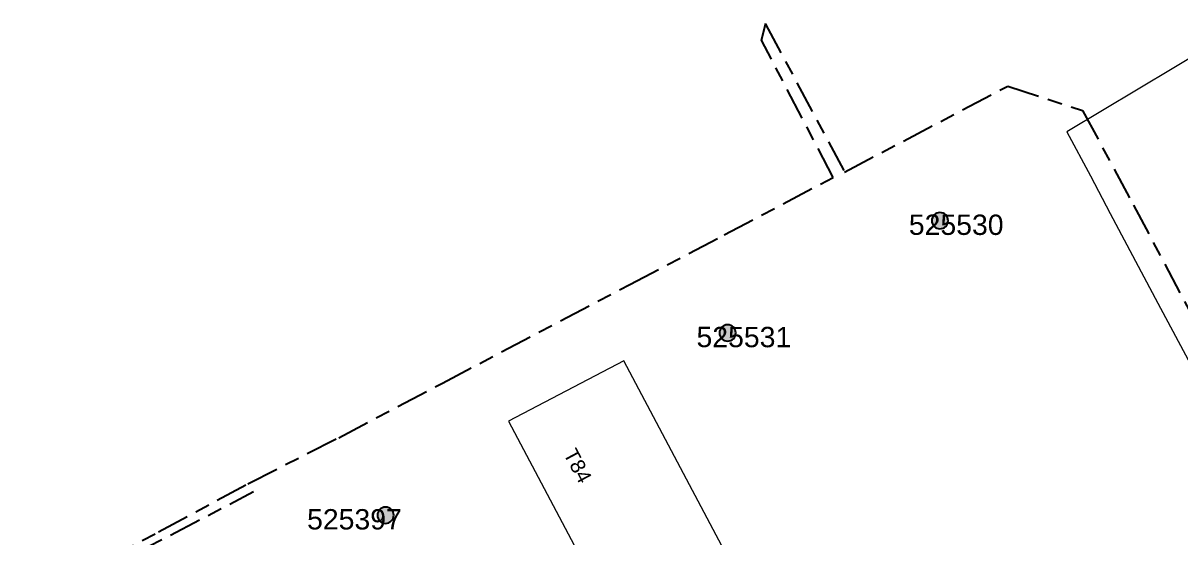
# Model space of a CAD drawing. Header units: metres. Extents: x 303173 to 305738, y 6269065 to 6269981.
# Drawn here: x 303428.7 to 303571.1, y 6269876 to 6269939.2 of the extents above; entities that cross this region are included whole.
import ezdxf
from ezdxf.enums import TextEntityAlignment as Align

# ---------------------------------------------------------------- set-up
doc = ezdxf.new("R2010")
doc.units = ezdxf.units.M
doc.linetypes.add('Cable Exist UG', pattern=[8.2, 4, -1.2, 1.8, -1.2])
doc.layers.add('Cadastre Roads_SP_EXT', color=7, linetype='Continuous', lineweight=5, transparency=0.7)
doc.layers.add('Features_HIDE', color=7, linetype='Continuous', plot=False)
for name, color, linetype in [('Mains_HV_EXT', 7, 'Continuous'), ('Mains_LV_EXT', 7, 'Continuous'), ('SupportsOH_SP_TR_HV_LV_SL_EXT', 7, 'Continuous')]:
    doc.layers.add(name, color=color, linetype=linetype)
doc.styles.add('POLE_LABEL', font='arial.ttf')
doc.styles.get("Standard").update_dxf_attribs({"font": 'arial.ttf'})

# ---------------------------------------------------------------- blocks, each defined once
blk = doc.blocks.new('POLE_EXT')
blk.add_hatch(color=256).paths.add_polyline_path([(-1, 0, 1), (1, 0, 1)])
blk.add_lwpolyline([(-1, 0, 1), (1, 0, 1)], format="xyb", close=True)
for tag, height, flags, p in [('pNumber', 2.5, 8, (-17.84, 2.07)), ('OWNED_BY', 0.2, 9, (1.35, -0.4)), ('SPECIAL_USE', 0.2, 9, (1.35, -0.8)), ('STATE', 0.2, 9, (1.35, -1)), ('cLV', 0.2, 9, (1.35, -1.4)), ('PARENT', 0.2, 9, (1.35, -0.6)), ('USAGE', 0.2, 9, (1.35, -1.2)), ('hDepth', 0.2, 9, (1.35, -1.6)), ('hDia', 0.2, 9, (1.35, -1.8)), ('cHV', 0.2, 9, (1.35, -2)), ('LBRACKET', 0.2, 9, (1.35, -2.2)), ('LExisting', 0.2, 9, (1.35, -2.4)), ('LANTNUMBER', 0.2, 9, (1.35, -2.6)), ('LOther', 0.2, 9, (1.35, -2.8)), ('cLinedev', 0.2, 9, (1.35, -3.4)), ('pExisting', 0.2, 9, (1.35, -3.8)), ('LRemove', 0.2, 9, (1.35, -3)), ('LEGEND', 0.2, 9, (1.35, -3.2)), ('LOCATION', 0.2, 9, (1.35, -3.6)), ('PFNUMBER', 0.2, 9, (1.35, -4)), ('NEWPFNUMBER', 0.2, 9, (1.35, -4.2)), ('pFooting', 0.2, 9, (1.35, -4.4)), ('pNew', 0.2, 9, (1.35, -4.6)), ('pRelocate', 0.2, 9, (1.35, -5)), ('pRemove', 0.2, 9, (1.35, -5.2)), ('pReplace', 0.2, 9, (1.35, -5.4)), ('pStay', 0.2, 9, (1.35, -5.6)), ('pType', 0.2, 9, (1.35, -5.8)), ('cspan', 0.2, 9, (1.35, -6)), ('STREETNAME', 0.2, 9, (1.35, -6.2)), ('SUBURB', 0.2, 9, (1.35, -6.4)), ('OPERATED_BY', 0.2, 9, (1.36, -7.01)), ('NOTES', 0.2, 9, (1.35, -6.6)), ('MAINTAINED_BY', 0.2, 9, (1.36, -6.81))]:
    blk.add_attdef(tag, text='', height=height, dxfattribs=dict(flags=flags)).set_placement(p, align=Align.MIDDLE_LEFT)
at = {"style": 'POLE_LABEL'}
for tag, height, flags, p in [('ASSET_NUM', 2.5, 8, (2, 2)), ('STRUCTURE_PLANT_NUMBER', 0.2, 9, (1.35, 0.03)), ('STREET_CODE', 0.2, 9, (1.35, -0.2))]:
    blk.add_attdef(tag, text='', height=height, dxfattribs=dict(at, flags=flags)).set_placement(p, align=Align.MIDDLE_LEFT)
at = {"flags": 1}
blk.add_attdef('Z', (1.35, -7.33), '', height=0.2, dxfattribs=at)

msp = doc.modelspace()

# ---------------------------------------------------------------- linework, layer by layer
at = {"layer": 'Cadastre Roads_SP_EXT', "linetype": 'Continuous'}
msp.add_lwpolyline([(303574.59, 6269936.38), (303557.03, 6269925.88), (303559.93, 6269920.46), (303562.38, 6269915.86), (303568.25, 6269904.84), (303574.13, 6269893.82)], dxfattribs=at)
msp.add_lwpolyline([(303555.01, 6269798.85), (303549.11, 6269809.94), (303543.25, 6269820.98), (303537.4, 6269832.01), (303531.5, 6269843.14), (303525.61, 6269854.26), (303519.75, 6269865.3), (303513.9, 6269876.34), (303502.55, 6269897.75), (303488.36, 6269890.32), (303499.72, 6269868.91), (303505.61, 6269857.78), (303511.51, 6269846.65), (303517.41, 6269835.53), (303523.33, 6269824.36), (303529.18, 6269813.32), (303535.03, 6269802.28), (303540.85, 6269791.34), (303555.01, 6269798.85)], close=True, dxfattribs=at)
at = {"layer": 'Mains_HV_EXT', "linetype": 'Cable Exist UG'}
for points in [[(303450.33, 6269774.89), (303452.4, 6269774.69), (303469.11, 6269783.88), (303469.11, 6269783.88), (303464.21, 6269793.15), (303458.3, 6269804.35), (303452.39, 6269815.52), (303446.48, 6269826.69), (303440.58, 6269837.84), (303428.65, 6269860.39), (303431.42, 6269869.44), (303431.42, 6269869.44), (303445.32, 6269876.72), (303456.28, 6269882.64), (303467.47, 6269888.3), (303480.22, 6269895.02), (303503.27, 6269907.12), (303514.87, 6269913.22), (303528.29, 6269920.29), (303519.47, 6269937.16), (303520.01, 6269939.24)], [(303519.98, 6269939.13), (303529.69, 6269920.94), (303529.69, 6269920.94), (303549.76, 6269931.49), (303558.98, 6269928.51), (303565.23, 6269916.88), (303565.23, 6269916.88), (303615.12, 6269822.9)]]:
    msp.add_lwpolyline(points, dxfattribs=at)
at = {"layer": 'Mains_LV_EXT', "linetype": 'Cable Exist UG'}
msp.add_lwpolyline([(303447.4, 6269827.1), (303444.61, 6269828.4), (303438.9, 6269839.06), (303439.85, 6269841.53), (303429.73, 6269860.49), (303432.25, 6269868.75), (303457, 6269881.67)], dxfattribs=at)

# ---------------------------------------------------------------- block references
at = {"layer": 'SupportsOH_SP_TR_HV_LV_SL_EXT'}
ref = msp.add_blockref('POLE_EXT', (303541.43, 6269914.97), dxfattribs=at)
ref.add_attrib('ASSET_NUM', '525530', dxfattribs={"layer": '0', "height": 2.5, "rotation": 359.9244, "style": 'POLE_LABEL'}).set_placement((303543.43, 6269915.72), align=Align.TOP_CENTER)
ref = msp.add_blockref('POLE_EXT', (303515.31, 6269901.17), dxfattribs=at)
ref.add_attrib('ASSET_NUM', '525531', dxfattribs={"layer": '0', "height": 2.5, "rotation": 359.9389, "style": 'POLE_LABEL'}).set_placement((303517.31, 6269901.92), align=Align.TOP_CENTER)
ref = msp.add_blockref('POLE_EXT', (303473.23, 6269878.77), dxfattribs=at)
ref.add_attrib('ASSET_NUM', '525397', dxfattribs={"layer": '0', "height": 2.5, "rotation": 359.9779, "style": 'POLE_LABEL'}).set_placement((303475.23, 6269879.52), align=Align.TOP_RIGHT)

# ---------------------------------------------------------------- texts
at = {"layer": 'Features_HIDE'}
msp.add_text('T84', height=1.8, rotation=298.075, dxfattribs=at).set_placement((303495.06, 6269886.34))

doc.saveas('drawing.dxf')
